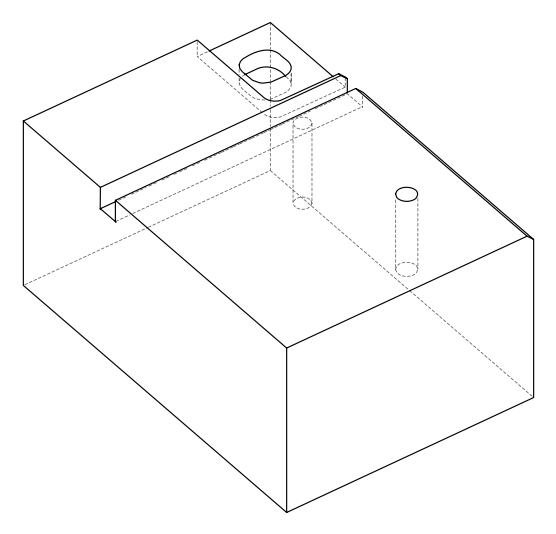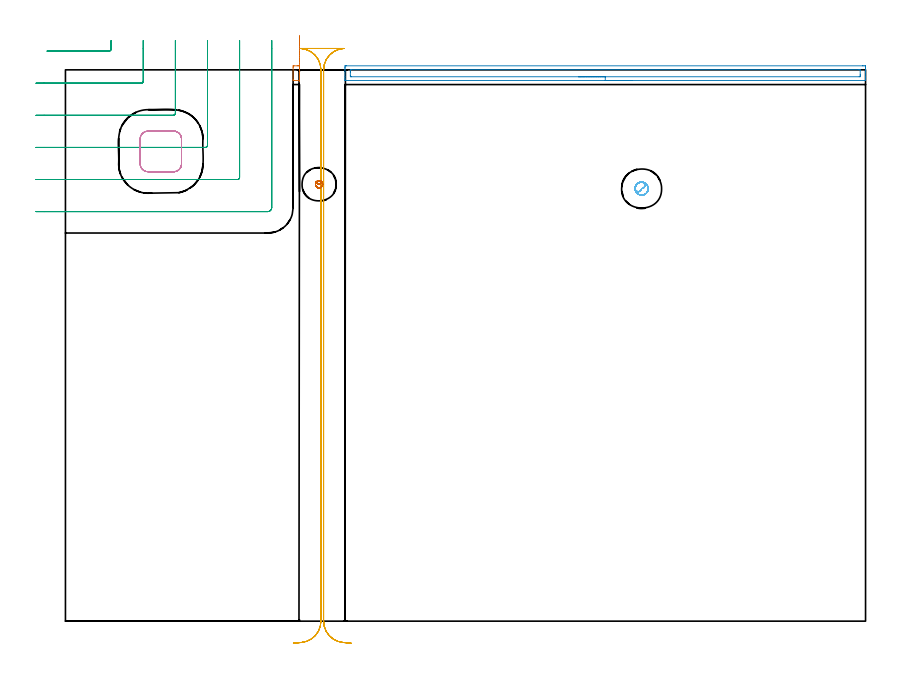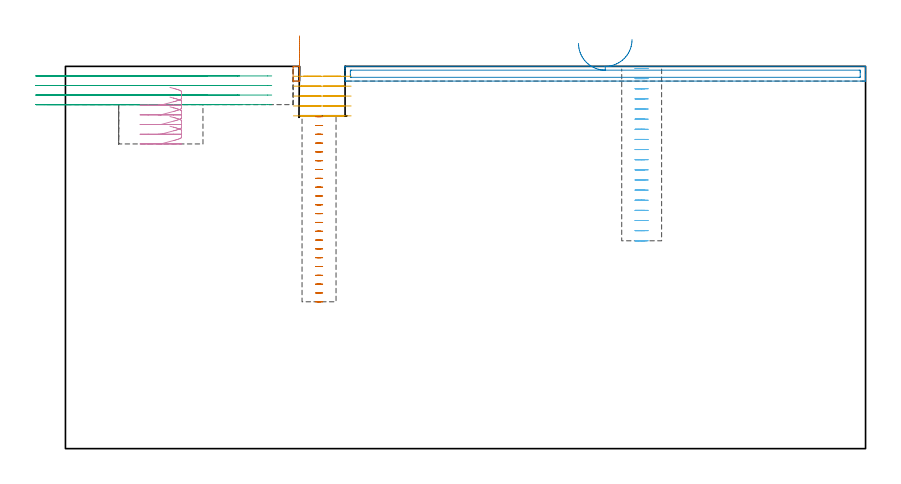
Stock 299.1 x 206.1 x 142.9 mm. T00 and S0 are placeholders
(PLAN: 7 operations, 2 tool changes, 17.6 min)
(1 AREA_MILL | FG_CHAMFER_SURFACE | UGT0205_001 | 0.21 min | 146 mm3)
(2 AREA_MILL_1 | FG_CHAMFER_SURFACE_1 | UGT0205_001 | 3.31 min | 2999 mm3)
(3 MILL_CORNER_NOTCH_RECTANGULAR | CORNER_NOTCH_RECTANGULAR | UGT0201_010 | Follow Part, ap 4, ae 75% | 4.9 min | 73905 mm3)
(4 MILL_RECTANGULAR_POCKET | POCKET_RECTANGULAR_STRAIGHT | UGT0201_010 | Follow Part, ap 4, ae 75% | 1.1 min | 12925 mm3)
(5 MILL_RECTANGULAR_SLOT | SLOT_RECTANGULAR | UGT0201_010 | Follow Part, ap 4, ae 75% | 4.89 min | 64717 mm3)
(6 MILL_BLIND_HOLE_FROM_SOLID_MATERIAL | STEP1POCKET | NXT0201_010 | Spiral | 1.93 min | 11373 mm3)
(7 MILL_BLIND_HOLE_FROM_SOLID_MATERIAL_1 | STEP1POCKET_1 | NXT0201_010 | Spiral | 1.24 min | 8816 mm3)
(TOOL UGT0205_001 | Chamfer Mill 20 x 3 x 45 deg. | D20 FL50 Z2)
(TOOL UGT0201_010 | End Mill 16 mm | D16 FL22 Z2)
(TOOL NXT0201_010 | ENDMILL 10mm [2P460-1000-NA 1630] | D10 FL30 Z6)
(OP 1 AREA_MILL)
G17 G21 G94 G90
T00 M6
G54
G17 G0 G90 X87.5 Y218.992 S1061 M3
G43 Z152.9 H0
Z140.151
G94 G1 Y218.349 Z139.561 F250.
Y217.657 Z139.03
Y216.921 Z138.561
Y216.148 Z138.158
Y215.342 Z137.824
Y214.51 Z137.562
Y213.658 Z137.373
Y212.793 Z137.259
Y211.921 Z137.221
Y211.05 Z137.259
Y210.185 Z137.373
Y209.333 Z137.561
Y208.501 Z137.823
Y207.695 Z138.157
Y206.921 Z138.56
Y206.185 Z139.029
Y205.493 Z139.56
Y204.85 Z140.149
X87.499 Y202.498 Z142.499
X87.49 Y202.105 Z142.892
X87.173 Y202.1 Z142.9
X85.427
X85.11 Y202.105 Z142.892
X85.1 Y202.499 Z142.499
X85.101 Y207.068 Z137.931
X85.104 Y207.593 Z137.407
X85.168 Y207.596 Z137.404
X85.427 Y207.6 Z137.4
X86.649
X87.173 Y207.599 Z137.401
X87.432 Y207.596 Z137.404
X87.496 Y207.593 Z137.407
X87.5 Y207.068 Z137.931
Y206.181 Z138.818
Y204.85 Z140.149
Y204.261 Z140.792
Y203.729 Z141.484
Y203.261 Z142.22
Y202.858 Z142.993
Y202.524 Z143.799
Y202.261 Z144.631
Y202.072 Z145.483
Y201.958 Z146.348
Y201.92 Z147.22
Y201.958 Z148.091
Y202.072 Z148.956
Y202.261 Z149.808
Y202.523 Z150.64
Y202.857 Z151.446
Y203.259 Z152.22
Y203.728 Z152.956
Y204.259 Z153.648
Y204.848 Z154.291
M5
M2
(OP 2 AREA_MILL_1)
G17 G21 G94 G90
T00 M6
G54
G17 G0 G90 X211.8 Y202.1 S1061 M3
G43 Z152.9 H0
G94 G1 X211.762 Z152.028 F250.
X211.648 Z151.164
X211.459 Z150.312
X211.197 Z149.48
X210.863 Z148.674
X210.46 Z147.9
X209.992 Z147.164
X209.46 Z146.472
X208.871 Z145.829
X208.228 Z145.24
X207.536 Z144.708
X206.8 Z144.24
X206.026 Z143.837
X205.22 Z143.503
X204.388 Z143.241
X203.536 Z143.052
X202.672 Z142.938
X201.8 Z142.9
X104.643
X104.509 Y202.103 Z142.888
X104.5 Y202.129 Z142.862
Y202.444 Z142.555
Y202.945 Z142.054
Y203.519 Z141.476
Y205.581 Z139.417
Y206.181 Z138.814
Y206.768 Z138.227
X104.503 Y207.068 Z137.927
X104.508 Y207.591 Z137.405
X104.562 Y207.594 Z137.403
X105.09 Y207.6 Z137.4
X297.976
X298.51 Y207.599 Z137.401
X299.038 Y207.593 Z137.403
X299.092 Y207.591 Z137.405
X299.1 Y207.068 Z137.927
Y206.768 Z138.227
Y206.181 Z138.814
Y205.581 Z139.417
Y205.294 Z139.703
Y203.519 Z141.476
Y202.945 Z142.054
Y202.632 Z142.367
Y202.444 Z142.555
X299.093 Y202.127 Z142.864
X299.09 Y202.103 Z142.888
X298.956 Y202.1 Z142.9
X201.8
Y203.514 Z141.486
X106.878
X106.51 Y203.519 Z141.481
X106.502 Y203.888 Z141.112
X106.5 Y205.294 Z139.706
X106.502 Y205.663 Z139.337
X106.51 Y206.181 Z138.819
X106.868 Y206.186 Z138.814
X296.722
X297.09 Y206.181 Z138.819
X297.098 Y205.812 Z139.188
X297.1 Y204.406 Z140.594
X297.098 Y204.037 Z140.963
X297.09 Y203.519 Z141.481
X296.732 Y203.514 Z141.486
X201.8
X200.928 Z141.524
X200.064 Z141.638
X199.212 Z141.827
X198.38 Z142.089
X197.574 Z142.423
X196.8 Z142.826
X196.064 Z143.294
X195.372 Z143.825
X194.729 Z144.415
X194.14 Z145.058
X193.608 Z145.75
X193.14 Z146.486
X192.737 Z147.26
X192.403 Z148.066
X192.141 Z148.898
X191.952 Z149.749
X191.838 Z150.614
X191.8 Z151.486
G0 Z152.9
M5
M2
(OP 3 MILL_CORNER_NOTCH_RECTANGULAR)
G17 G21 G94 G90
T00 M6
G54
G17 G0 G90 X-6.873 Y213.1 S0 M3
G43 Z152.9 H0
Z139.325
G94 G1 X-3.873 F250.
X16.305 F500.
G3 X17.1 Y213.895 R0.8
G2 X17.1 Y214.1 R60.
G1 Y217.1 F250.
G0 Z152.9
X-11. Y201.1
Z139.325
G1 X-8.
X28.304 F500.
G3 X29.1 Y201.896 R0.8
G1 Y214.1
Y217.1 F250.
G0 Z152.9
X-11. Y189.1
Z139.325
G1 X-8.
X40.304 F500.
G3 X41.1 Y189.896 R0.8
G1 Y214.1
Y217.1 F250.
G0 Z152.9
X-11. Y177.1
Z139.325
G1 X-8.
X52.304 F500.
G3 X53.1 Y177.896 R0.8
G1 Y214.1
Y217.1 F250.
G0 Z152.9
X-11. Y165.1
Z139.325
G1 X-8.
X64.304 F500.
G3 X65.1 Y165.896 R0.8
G1 Y214.1
Y217.1 F250.
G0 Z152.9
X-11. Y153.1
Z139.325
G1 X-8.
X75.6 F500.
G3 X77.1 Y154.6 R1.5
G1 Y214.1
Y217.1 F250.
G0 Z152.9
X-6.873 Y213.1
Z135.75
G1 X-3.873
X16.305 F500.
G3 X17.1 Y213.895 R0.8
G2 X17.1 Y214.1 R60.
G1 Y217.1 F250.
G0 Z152.9
X-11. Y201.1
Z135.75
G1 X-8.
X28.304 F500.
G3 X29.1 Y201.896 R0.8
G1 Y214.1
Y217.1 F250.
G0 Z152.9
X-11. Y189.1
Z135.75
G1 X-8.
X40.304 F500.
G3 X41.1 Y189.896 R0.8
G1 Y214.1
Y217.1 F250.
G0 Z152.9
X-11. Y177.1
Z135.75
G1 X-8.
X52.304 F500.
G3 X53.1 Y177.896 R0.8
G1 Y214.1
Y217.1 F250.
G0 Z152.9
X-11. Y165.1
Z135.75
G1 X-8.
X64.304 F500.
G3 X65.1 Y165.896 R0.8
G1 Y214.1
Y217.1 F250.
G0 Z152.9
X-11. Y153.1
Z135.75
G1 X-8.
X75.6 F500.
G3 X77.1 Y154.6 R1.5
G1 Y214.1
Y217.1 F250.
G0 Z152.9
X-6.873 Y213.1
Z132.175
G1 X-3.873
X16.305 F500.
G3 X17.1 Y213.895 R0.8
G2 X17.1 Y214.1 R60.
G1 Y217.1 F250.
G0 Z152.9
X-11. Y201.1
Z132.175
G1 X-8.
X28.304 F500.
G3 X29.1 Y201.896 R0.8
G1 Y214.1
Y217.1 F250.
G0 Z152.9
X-11. Y189.1
Z132.175
G1 X-8.
X40.304 F500.
G3 X41.1 Y189.896 R0.8
G1 Y214.1
Y217.1 F250.
G0 Z152.9
X-11. Y177.1
Z132.175
G1 X-8.
X52.304 F500.
G3 X53.1 Y177.896 R0.8
G1 Y214.1
Y217.1 F250.
G0 Z152.9
X-11. Y165.1
Z132.175
G1 X-8.
X64.304 F500.
G3 X65.1 Y165.896 R0.8
G1 Y214.1
Y217.1 F250.
G0 Z152.9
X-11. Y153.1
Z132.175
G1 X-8.
X75.6 F500.
G3 X77.1 Y154.6 R1.5
G1 Y214.1
Y217.1 F250.
G0 Z152.9
X-6.873 Y213.1
Z128.6
G1 X-3.873
X16.305 F500.
G3 X17.1 Y213.895 R0.8
G2 X17.1 Y214.1 R60.
G1 Y217.1 F250.
G0 Z152.9
X-11. Y201.1
Z128.6
G1 X-8.
X28.304 F500.
G3 X29.1 Y201.896 R0.8
G1 Y214.1
Y217.1 F250.
G0 Z152.9
X-11. Y189.1
Z128.6
G1 X-8.
X40.304 F500.
G3 X41.1 Y189.896 R0.8
G1 Y214.1
Y217.1 F250.
G0 Z152.9
X-11. Y177.1
Z128.6
G1 X-8.
X52.304 F500.
G3 X53.1 Y177.896 R0.8
G1 Y214.1
Y217.1 F250.
G0 Z152.9
X-11. Y165.1
Z128.6
G1 X-8.
X64.304 F500.
G3 X65.1 Y165.896 R0.8
G1 Y214.1
Y217.1 F250.
G0 Z152.9
X-11. Y153.1
Z128.6
G1 X-8.
X75.6 F500.
G3 X77.1 Y154.6 R1.5
G1 Y214.1
Y217.1 F250.
G0 Z152.9
M5
M2
(OP 4 MILL_RECTANGULAR_POCKET)
G17 G21 G94 G90
T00 M6
G54
G17 G0 G90 X39.056 Y168. S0 M3
G43 Z152.9 H0
Z135.025
G94 G1 X40.4 Z134.665 F250.
X40.573 Z134.618
X41.054 Y168.067 Z134.488
X41.518 Y168.211 Z134.358
X41.952 Y168.427 Z134.228
X42.346 Y168.71 Z134.098
X42.69 Y169.054 Z133.968
X42.973 Y169.448 Z133.838
X43.189 Y169.882 Z133.708
X43.333 Y170.346 Z133.578
X43.4 Y170.827 Z133.448
Y180.373 Z130.89
X43.333 Y180.854 Z130.76
X43.189 Y181.318 Z130.63
X42.973 Y181.752 Z130.5
X42.69 Y182.146 Z130.369
X42.346 Y182.49 Z130.239
X41.952 Y182.773 Z130.109
X41.518 Y182.989 Z129.979
X41.054 Y183.133 Z129.849
X40.573 Y183.2 Z129.719
X35.65 Z128.4
X30.9 F500.
G3 X27.9 Y180.2 R3.
G1 Y171.
G3 X30.9 Y168. R3.
G1 X40.4
G3 X43.4 Y171. R3.
G1 Y180.2
G3 X40.4 Y183.2 R3.
G1 X35.65
X34.65
G0 X39.056 Y168. Z131.4
G1 X40.4 Z131.04 F250.
X40.573 Z130.993
X41.054 Y168.067 Z130.863
X41.518 Y168.211 Z130.733
X41.952 Y168.427 Z130.603
X42.346 Y168.71 Z130.473
X42.69 Y169.054 Z130.343
X42.973 Y169.448 Z130.213
X43.189 Y169.882 Z130.083
X43.333 Y170.346 Z129.953
X43.4 Y170.827 Z129.823
Y180.373 Z127.265
X43.333 Y180.854 Z127.135
X43.189 Y181.318 Z127.005
X42.973 Y181.752 Z126.875
X42.69 Y182.146 Z126.744
X42.346 Y182.49 Z126.614
X41.952 Y182.773 Z126.484
X41.518 Y182.989 Z126.354
X41.054 Y183.133 Z126.224
X40.573 Y183.2 Z126.094
X35.65 Z124.775
X30.9 F500.
G3 X27.9 Y180.2 R3.
G1 Y171.
G3 X30.9 Y168. R3.
G1 X40.4
G3 X43.4 Y171. R3.
G1 Y180.2
G3 X40.4 Y183.2 R3.
G1 X35.65
X34.65
G0 X39.056 Y168. Z127.775
G1 X40.4 Z127.415 F250.
X40.573 Z127.368
X41.054 Y168.067 Z127.238
X41.518 Y168.211 Z127.108
X41.952 Y168.427 Z126.978
X42.346 Y168.71 Z126.848
X42.69 Y169.054 Z126.718
X42.973 Y169.448 Z126.588
X43.189 Y169.882 Z126.458
X43.333 Y170.346 Z126.328
X43.4 Y170.827 Z126.198
Y180.373 Z123.64
X43.333 Y180.854 Z123.51
X43.189 Y181.318 Z123.38
X42.973 Y181.752 Z123.25
X42.69 Y182.146 Z123.119
X42.346 Y182.49 Z122.989
X41.952 Y182.773 Z122.859
X41.518 Y182.989 Z122.729
X41.054 Y183.133 Z122.599
X40.573 Y183.2 Z122.469
X35.65 Z121.15
X30.9 F500.
G3 X27.9 Y180.2 R3.
G1 Y171.
G3 X30.9 Y168. R3.
G1 X40.4
G3 X43.4 Y171. R3.
G1 Y180.2
G3 X40.4 Y183.2 R3.
G1 X35.65
X34.65
G0 X39.056 Y168. Z124.15
G1 X40.4 Z123.79 F250.
X40.573 Z123.743
X41.054 Y168.067 Z123.613
X41.518 Y168.211 Z123.483
X41.952 Y168.427 Z123.353
X42.346 Y168.71 Z123.223
X42.69 Y169.054 Z123.093
X42.973 Y169.448 Z122.963
X43.189 Y169.882 Z122.833
X43.333 Y170.346 Z122.703
X43.4 Y170.827 Z122.573
Y180.373 Z120.015
X43.333 Y180.854 Z119.885
X43.189 Y181.318 Z119.755
X42.973 Y181.752 Z119.625
X42.69 Y182.146 Z119.495
X42.346 Y182.49 Z119.364
X41.952 Y182.773 Z119.234
X41.518 Y182.989 Z119.104
X41.054 Y183.133 Z118.974
X40.573 Y183.2 Z118.844
X35.65 Z117.525
X30.9 F500.
G3 X27.9 Y180.2 R3.
G1 Y171.
G3 X30.9 Y168. R3.
G1 X40.4
G3 X43.4 Y171. R3.
G1 Y180.2
G3 X40.4 Y183.2 R3.
G1 X35.65
X34.65
G0 X39.056 Y168. Z120.525
G1 X40.4 Z120.165 F250.
X40.573 Z120.118
X41.054 Y168.067 Z119.988
X41.518 Y168.211 Z119.858
X41.952 Y168.427 Z119.728
X42.346 Y168.71 Z119.598
X42.69 Y169.054 Z119.468
X42.973 Y169.448 Z119.338
X43.189 Y169.882 Z119.208
X43.333 Y170.346 Z119.078
X43.4 Y170.827 Z118.948
Y180.373 Z116.39
X43.333 Y180.854 Z116.26
X43.189 Y181.318 Z116.13
X42.973 Y181.752 Z116.
X42.69 Y182.146 Z115.87
X42.346 Y182.49 Z115.739
X41.952 Y182.773 Z115.609
X41.518 Y182.989 Z115.479
X41.054 Y183.133 Z115.349
X40.573 Y183.2 Z115.219
X35.65 Z113.9
X30.9 F500.
G3 X27.9 Y180.2 R3.
G1 Y171.
G3 X30.9 Y168. R3.
G1 X40.4
G3 X43.4 Y171. R3.
G1 Y180.2
G3 X40.4 Y183.2 R3.
G1 X35.65
X34.65
G0 Z152.9
M5
M2
(OP 5 MILL_RECTANGULAR_SLOT)
G17 G21 G94 G90
T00 M6
G54
G17 G0 G90 X106.797 Y-8.23 S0 M3
G43 Z152.9 H0
Z139.2
G94 G1 X103.808 Y-7.97 F250.
G2 X96.5 Y0. R8. F500.
G1 Y206.1
G2 X102.933 Y213.945 R8.
G1 X102.939 Y213.975
G3 X101.538 Y214.1 R8.
G1 X90.465
G3 X89.062 Y213.974 R8.
G1 X89.068 Y213.945
G2 X95.5 Y206.1 R8.
G1 Y0.
G2 X88.192 Y-7.97 R8.
G1 X85.203 Y-8.23 F250.
G0 X106.797 Z135.5
G1 X103.808 Y-7.97
G2 X96.5 Y0. R8. F500.
G1 Y206.1
G2 X104.1 Y214.09 R8.
G1 Y214.1
X87.9
Y214.09
G2 X95.5 Y206.1 R8.
G1 Y0.
G2 X88.192 Y-7.97 R8.
G1 X85.203 Y-8.23 F250.
G0 X106.797 Z131.8
G1 X103.808 Y-7.97
G2 X96.5 Y0. R8. F500.
G1 Y206.1
G2 X104.1 Y214.09 R8.
G1 Y214.1
X87.9
Y214.09
G2 X95.5 Y206.1 R8.
G1 Y0.
G2 X88.192 Y-7.97 R8.
G1 X85.203 Y-8.23 F250.
G0 X106.797 Z128.1
G1 X103.808 Y-7.97
G2 X96.5 Y0. R8. F500.
G1 Y206.1
G2 X104.1 Y214.09 R8.
G1 Y214.1
X87.9
Y214.09
G2 X95.5 Y206.1 R8.
G1 Y0.
G2 X88.192 Y-7.97 R8.
G1 X85.203 Y-8.23 F250.
G0 X106.797 Z124.4
G1 X103.808 Y-7.97
G2 X96.5 Y0. R8. F500.
G1 Y206.1
G2 X104.1 Y214.09 R8.
G1 Y214.1
X87.9
Y214.09
G2 X95.5 Y206.1 R8.
G1 Y0.
G2 X88.192 Y-7.97 R8.
G1 X85.203 Y-8.23 F250.
G0 Z152.9
M5
M2
(OP 6 MILL_BLIND_HOLE_FROM_SOLID_MATERIAL)
G17 G21 G94 G90
T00 M6
G54
G17 G0 G90 X215.4 Y161.7 S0 M3
G43 Z152.9 H1
Z142.111
G94 G3 X215.475 Y164.075 R1.189 F250.
X212.955 Y161.854 R2.375
X215.246 Y159.255 R2.45
X212.955 Y161.854 R-2.45
X214.1 Y160.554 R1.225
X215.4 Y161.7 R1.225
G0 Z138.322
G3 X215.475 Y164.075 R1.189
X212.955 Y161.854 R2.375
X215.246 Y159.255 R2.45
X212.955 Y161.854 R-2.45
X214.1 Y160.554 R1.225
X215.4 Y161.7 R1.225
G0 Z134.533
G3 X215.475 Y164.075 R1.189
X212.955 Y161.854 R2.375
X215.246 Y159.255 R2.45
X212.955 Y161.854 R-2.45
X214.1 Y160.554 R1.225
X215.4 Y161.7 R1.225
G0 Z130.744
G3 X215.475 Y164.075 R1.189
X212.955 Y161.854 R2.375
X215.246 Y159.255 R2.45
X212.955 Y161.854 R-2.45
X214.1 Y160.554 R1.225
X215.4 Y161.7 R1.225
G0 Z126.956
G3 X215.475 Y164.075 R1.189
X212.955 Y161.854 R2.375
X215.246 Y159.255 R2.45
X212.955 Y161.854 R-2.45
X214.1 Y160.554 R1.225
X215.4 Y161.7 R1.225
G0 Z123.167
G3 X215.475 Y164.075 R1.189
X212.955 Y161.854 R2.375
X215.246 Y159.255 R2.45
X212.955 Y161.854 R-2.45
X214.1 Y160.554 R1.225
X215.4 Y161.7 R1.225
G0 Z119.378
G3 X215.475 Y164.075 R1.189
X212.955 Y161.854 R2.375
X215.246 Y159.255 R2.45
X212.955 Y161.854 R-2.45
X214.1 Y160.554 R1.225
X215.4 Y161.7 R1.225
G0 Z115.589
G3 X215.475 Y164.075 R1.189
X212.955 Y161.854 R2.375
X215.246 Y159.255 R2.45
X212.955 Y161.854 R-2.45
X214.1 Y160.554 R1.225
X215.4 Y161.7 R1.225
G0 Z111.8
G3 X215.475 Y164.075 R1.189
X212.955 Y161.854 R2.375
X215.246 Y159.255 R2.45
X212.955 Y161.854 R-2.45
X214.1 Y160.554 R1.225
X215.4 Y161.7 R1.225
G0 Z108.011
G3 X215.475 Y164.075 R1.189
X212.955 Y161.854 R2.375
X215.246 Y159.255 R2.45
X212.955 Y161.854 R-2.45
X214.1 Y160.554 R1.225
X215.4 Y161.7 R1.225
G0 Z104.222
G3 X215.475 Y164.075 R1.189
X212.955 Y161.854 R2.375
X215.246 Y159.255 R2.45
X212.955 Y161.854 R-2.45
X214.1 Y160.554 R1.225
X215.4 Y161.7 R1.225
G0 Z100.433
G3 X215.475 Y164.075 R1.189
X212.955 Y161.854 R2.375
X215.246 Y159.255 R2.45
X212.955 Y161.854 R-2.45
X214.1 Y160.554 R1.225
X215.4 Y161.7 R1.225
G0 Z96.644
G3 X215.475 Y164.075 R1.189
X212.955 Y161.854 R2.375
X215.246 Y159.255 R2.45
X212.955 Y161.854 R-2.45
X214.1 Y160.554 R1.225
X215.4 Y161.7 R1.225
G0 Z92.856
G3 X215.475 Y164.075 R1.189
X212.955 Y161.854 R2.375
X215.246 Y159.255 R2.45
X212.955 Y161.854 R-2.45
X214.1 Y160.554 R1.225
X215.4 Y161.7 R1.225
G0 Z89.067
G3 X215.475 Y164.075 R1.189
X212.955 Y161.854 R2.375
X215.246 Y159.255 R2.45
X212.955 Y161.854 R-2.45
X214.1 Y160.554 R1.225
X215.4 Y161.7 R1.225
G0 Z85.278
G3 X215.475 Y164.075 R1.189
X212.955 Y161.854 R2.375
X215.246 Y159.255 R2.45
X212.955 Y161.854 R-2.45
X214.1 Y160.554 R1.225
X215.4 Y161.7 R1.225
G0 Z81.489
G3 X215.475 Y164.075 R1.189
X212.955 Y161.854 R2.375
X215.246 Y159.255 R2.45
X212.955 Y161.854 R-2.45
X214.1 Y160.554 R1.225
X215.4 Y161.7 R1.225
G0 Z77.7
G3 X215.475 Y164.075 R1.189
X212.955 Y161.854 R2.375
X215.246 Y159.255 R2.45
X212.955 Y161.854 R-2.45
X214.1 Y160.554 R1.225
X215.4 Y161.7 R1.225
G0 Z152.9
M5
M2
(OP 7 MILL_BLIND_HOLE_FROM_SOLID_MATERIAL_1)
G17 G21 G94 G90
T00 M6
G54
G17 G0 G90 X94.8 Y163.3 S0 M3
G43 Z152.9 H1
Z124.105
G94 G3 X95.433 Y164.017 R0.638 F250.
X94.631 Y164.639 R0.717
X93.461 Y163.131 R1.35
X94.631 Y164.639 R-1.35
X94.046 Y163.885 R0.675
X94.8 Y163.3 R0.675
G0 Z120.809
G3 X95.433 Y164.017 R0.638
X94.631 Y164.639 R0.717
X93.461 Y163.131 R1.35
X94.631 Y164.639 R-1.35
X94.046 Y163.885 R0.675
X94.8 Y163.3 R0.675
G0 Z117.514
G3 X95.433 Y164.017 R0.638
X94.631 Y164.639 R0.717
X93.461 Y163.131 R1.35
X94.631 Y164.639 R-1.35
X94.046 Y163.885 R0.675
X94.8 Y163.3 R0.675
G0 Z114.218
G3 X95.433 Y164.017 R0.638
X94.631 Y164.639 R0.717
X93.461 Y163.131 R1.35
X94.631 Y164.639 R-1.35
X94.046 Y163.885 R0.675
X94.8 Y163.3 R0.675
G0 Z110.923
G3 X95.433 Y164.017 R0.638
X94.631 Y164.639 R0.717
X93.461 Y163.131 R1.35
X94.631 Y164.639 R-1.35
X94.046 Y163.885 R0.675
X94.8 Y163.3 R0.675
G0 Z107.627
G3 X95.433 Y164.017 R0.638
X94.631 Y164.639 R0.717
X93.461 Y163.131 R1.35
X94.631 Y164.639 R-1.35
X94.046 Y163.885 R0.675
X94.8 Y163.3 R0.675
G0 Z104.332
G3 X95.433 Y164.017 R0.638
X94.631 Y164.639 R0.717
X93.461 Y163.131 R1.35
X94.631 Y164.639 R-1.35
X94.046 Y163.885 R0.675
X94.8 Y163.3 R0.675
G0 Z101.036
G3 X95.433 Y164.017 R0.638
X94.631 Y164.639 R0.717
X93.461 Y163.131 R1.35
X94.631 Y164.639 R-1.35
X94.046 Y163.885 R0.675
X94.8 Y163.3 R0.675
G0 Z97.741
G3 X95.433 Y164.017 R0.638
X94.631 Y164.639 R0.717
X93.461 Y163.131 R1.35
X94.631 Y164.639 R-1.35
X94.046 Y163.885 R0.675
X94.8 Y163.3 R0.675
G0 Z94.445
G3 X95.433 Y164.017 R0.638
X94.631 Y164.639 R0.717
X93.461 Y163.131 R1.35
X94.631 Y164.639 R-1.35
X94.046 Y163.885 R0.675
X94.8 Y163.3 R0.675
G0 Z91.15
G3 X95.433 Y164.017 R0.638
X94.631 Y164.639 R0.717
X93.461 Y163.131 R1.35
X94.631 Y164.639 R-1.35
X94.046 Y163.885 R0.675
X94.8 Y163.3 R0.675
G0 Z87.855
G3 X95.433 Y164.017 R0.638
X94.631 Y164.639 R0.717
X93.461 Y163.131 R1.35
X94.631 Y164.639 R-1.35
X94.046 Y163.885 R0.675
X94.8 Y163.3 R0.675
G0 Z84.559
G3 X95.433 Y164.017 R0.638
X94.631 Y164.639 R0.717
X93.461 Y163.131 R1.35
X94.631 Y164.639 R-1.35
X94.046 Y163.885 R0.675
X94.8 Y163.3 R0.675
G0 Z81.264
G3 X95.433 Y164.017 R0.638
X94.631 Y164.639 R0.717
X93.461 Y163.131 R1.35
X94.631 Y164.639 R-1.35
X94.046 Y163.885 R0.675
X94.8 Y163.3 R0.675
G0 Z77.968
G3 X95.433 Y164.017 R0.638
X94.631 Y164.639 R0.717
X93.461 Y163.131 R1.35
X94.631 Y164.639 R-1.35
X94.046 Y163.885 R0.675
X94.8 Y163.3 R0.675
G0 Z74.673
G3 X95.433 Y164.017 R0.638
X94.631 Y164.639 R0.717
X93.461 Y163.131 R1.35
X94.631 Y164.639 R-1.35
X94.046 Y163.885 R0.675
X94.8 Y163.3 R0.675
G0 Z71.377
G3 X95.433 Y164.017 R0.638
X94.631 Y164.639 R0.717
X93.461 Y163.131 R1.35
X94.631 Y164.639 R-1.35
X94.046 Y163.885 R0.675
X94.8 Y163.3 R0.675
G0 Z152.9
Z68.082
G3 X95.433 Y164.017 R0.638
X94.631 Y164.639 R0.717
X93.461 Y163.131 R1.35
X94.631 Y164.639 R-1.35
X94.046 Y163.885 R0.675
X94.8 Y163.3 R0.675
G0 Z152.9
Z64.786
G3 X95.433 Y164.017 R0.638
X94.631 Y164.639 R0.717
X93.461 Y163.131 R1.35
X94.631 Y164.639 R-1.35
X94.046 Y163.885 R0.675
X94.8 Y163.3 R0.675
G0 Z152.9
Z61.491
G3 X95.433 Y164.017 R0.638
X94.631 Y164.639 R0.717
X93.461 Y163.131 R1.35
X94.631 Y164.639 R-1.35
X94.046 Y163.885 R0.675
X94.8 Y163.3 R0.675
G0 Z152.9
Z58.195
G3 X95.433 Y164.017 R0.638
X94.631 Y164.639 R0.717
X93.461 Y163.131 R1.35
X94.631 Y164.639 R-1.35
X94.046 Y163.885 R0.675
X94.8 Y163.3 R0.675
G0 Z152.9
Z54.9
G3 X95.433 Y164.017 R0.638
X94.631 Y164.639 R0.717
X93.461 Y163.131 R1.35
X94.631 Y164.639 R-1.35
X94.046 Y163.885 R0.675
X94.8 Y163.3 R0.675
G0 Z152.9
M5
M2
